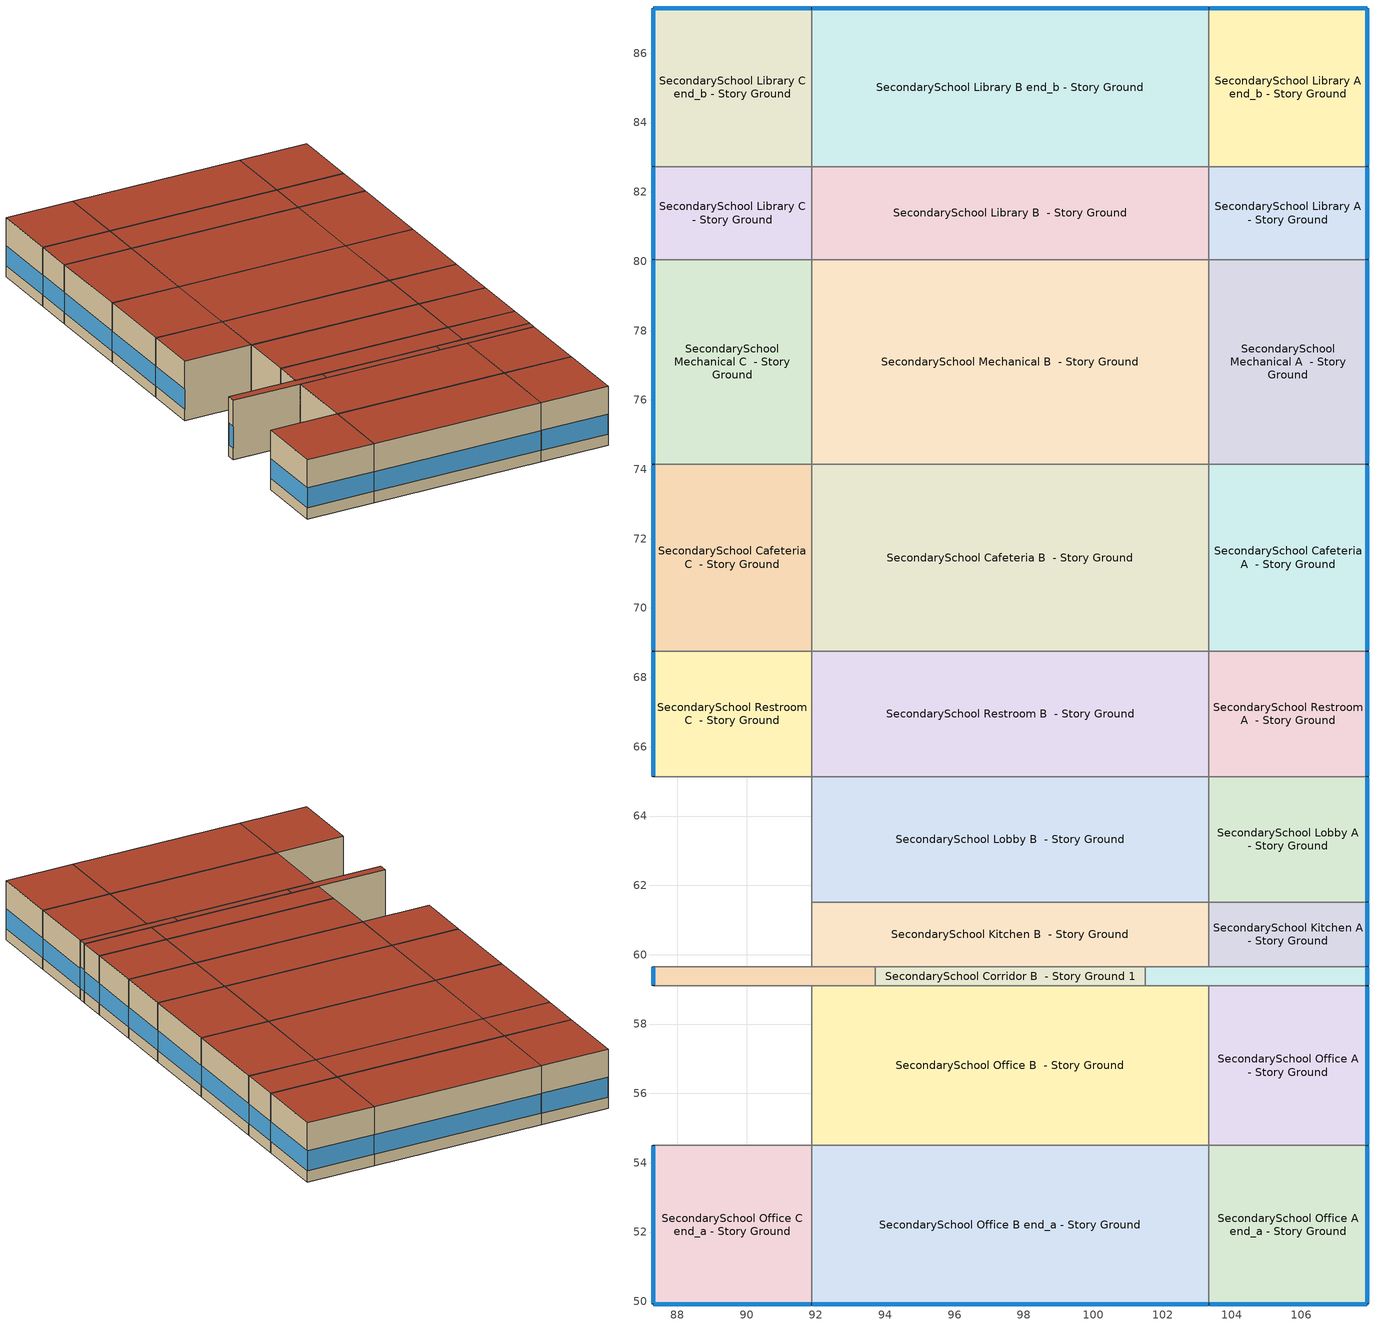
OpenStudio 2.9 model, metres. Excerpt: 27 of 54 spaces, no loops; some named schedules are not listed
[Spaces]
SecondarySchool Office A end_a - Story Ground
 floor ground (ext-slab): 107.91,49.93 103.34,49.93 103.34,54.5 107.91,54.5 z0
 wall outside (Typical Insulated Steel Framed Exterior Wall R-5.62): 103.34,49.93 107.91,49.93 107.91,54.5 z0:3.96
 wall to SecondarySchool Office B end_a - Story Ground: 103.34,54.5 103.34,49.93 z0:3.96
 wall to SecondarySchool Office A  - Story Ground: 107.91,54.5 103.34,54.5 z0:3.96
 window (U 1.22 SHGC 0.54 Simple Glazing Window SHGC 0.54): 103.36,49.93 107.88,49.93 / 107.91,49.95 107.91,54.47 z0.76:2.08
 roof outside (Typical IEAD Roof R-11.63): 107.91,54.5 103.34,54.5 103.34,49.93 107.91,49.93 z3.96
SecondarySchool Office B end_a - Story Ground
 floor ground (ext-slab): 103.34,49.93 91.88,49.93 91.88,54.5 103.34,54.5 z0
 wall outside (Typical Insulated Steel Framed Exterior Wall R-5.62): 91.88,49.93 103.34,49.93 z0:3.96
 wall to SecondarySchool Office C end_a - Story Ground: 91.88,54.5 91.88,49.93 z0:3.96
 wall to SecondarySchool Office B  - Story Ground: 103.34,54.5 91.88,54.5 z0:3.96
 window (U 1.22 SHGC 0.54 Simple Glazing Window SHGC 0.54): 91.9,49.93 103.31,49.93 z0.76:2.08
 roof outside (Typical IEAD Roof R-11.63): 103.34,54.5 91.88,54.5 91.88,49.93 103.34,49.93 z3.96
SecondarySchool Office C end_a - Story Ground
 floor ground (ext-slab): 91.88,49.93 87.31,49.93 87.31,54.5 91.88,54.5 z0
 wall outside (Typical Insulated Steel Framed Exterior Wall R-5.62): 87.31,54.5 87.31,49.93 91.88,49.93 z0:3.96
 wall to SecondarySchool Office C  - Story Ground: 91.88,54.5 87.31,54.5 z0:3.96
 window (U 1.22 SHGC 0.54 Simple Glazing Window SHGC 0.54): 87.33,49.93 91.85,49.93 / 87.31,54.47 87.31,49.95 z0.76:2.08
 roof outside (Typical IEAD Roof R-11.63): 91.88,54.5 87.31,54.5 87.31,49.93 91.88,49.93 z3.96
SecondarySchool Office A  - Story Ground
 floor ground (ext-slab): 107.91,54.5 103.34,54.5 103.34,59.11 107.91,59.11 z0
 wall outside (Typical Insulated Steel Framed Exterior Wall R-5.62): 107.91,54.5 107.91,59.11 z0:3.96
 wall to SecondarySchool Office B  - Story Ground: 103.34,59.11 103.34,54.5 z0:3.96
 wall to SecondarySchool Classroom A  - Story Ground 1: 107.91,59.11 103.34,59.11 z0:3.96
 window (U 1.22 SHGC 0.54 Simple Glazing Window SHGC 0.54): 107.91,54.52 107.91,59.08 z0.76:2.08
 roof outside (Typical IEAD Roof R-11.63): 107.91,59.11 103.34,59.11 103.34,54.5 107.91,54.5 z3.96
SecondarySchool Office B  - Story Ground
 floor ground (ext-slab): 103.34,54.5 91.88,54.5 91.88,59.11 103.34,59.11 z0
 wall to SecondarySchool Office C  - Story Ground: 91.88,59.11 91.88,54.5 z0:3.96
 wall to SecondarySchool Classroom A  - Story Ground 1: 103.34,59.11 101.5,59.11 z0:3.96
 wall to SecondarySchool Classroom C  - Story Ground 1: 93.71,59.11 91.88,59.11 z0:3.96
 wall to SecondarySchool Corridor B  - Story Ground 1: 101.5,59.11 93.71,59.11 z0:3.96
 roof outside (Typical IEAD Roof R-11.63): 103.34,59.11 91.88,59.11 91.88,54.5 103.34,54.5 z3.96
SecondarySchool Classroom A  - Story Ground 1
 floor ground (ext-slab): 107.91,59.11 101.5,59.11 101.5,59.66 107.91,59.66 z0
 wall outside (Typical Insulated Steel Framed Exterior Wall R-5.62): 107.91,59.11 107.91,59.66 z0:3.96
 wall to SecondarySchool Corridor B  - Story Ground 1: 101.5,59.66 101.5,59.11 z0:3.96
 wall to SecondarySchool Kitchen A  - Story Ground: 107.91,59.66 103.34,59.66 z0:3.96
 wall to SecondarySchool Kitchen B  - Story Ground: 103.34,59.66 101.5,59.66 z0:3.96
 window (U 1.22 SHGC 0.54 Simple Glazing Window SHGC 0.54): 107.91,59.13 107.91,59.63 z0.76:2.2
 roof outside (Typical IEAD Roof R-11.63): 107.91,59.66 101.5,59.66 101.5,59.11 107.91,59.11 z3.96
SecondarySchool Corridor B  - Story Ground 1
 floor ground (ext-slab): 101.5,59.11 93.71,59.11 93.71,59.66 101.5,59.66 z0
 wall to SecondarySchool Classroom C  - Story Ground 1: 93.71,59.66 93.71,59.11 z0:3.96
 wall to SecondarySchool Kitchen B  - Story Ground: 101.5,59.66 93.71,59.66 z0:3.96
 roof outside (Typical IEAD Roof R-11.63): 101.5,59.66 93.71,59.66 93.71,59.11 101.5,59.11 z3.96
SecondarySchool Classroom C  - Story Ground 1
 floor ground (ext-slab): 93.71,59.11 87.31,59.11 87.31,59.66 93.71,59.66 z0
 wall outside (Typical Insulated Steel Framed Exterior Wall R-5.62): 87.31,59.66 87.31,59.11 z0:3.96
 wall to SecondarySchool Kitchen B  - Story Ground: 93.71,59.66 91.88,59.66 z0:3.96
 wall to SecondarySchool Kitchen C  - Story Ground: 91.88,59.66 87.31,59.66 z0:3.96
 wall to SecondarySchool Office C  - Story Ground: 87.31,59.11 91.88,59.11 z0:3.96
 window (U 1.22 SHGC 0.54 Simple Glazing Window SHGC 0.54): 87.31,59.63 87.31,59.13 z0.76:2.2
 roof outside (Typical IEAD Roof R-11.63): 93.71,59.66 87.31,59.66 87.31,59.11 93.71,59.11 z3.96
SecondarySchool Kitchen A  - Story Ground
 floor ground (ext-slab): 107.91,59.66 103.34,59.66 103.34,61.52 107.91,61.52 z0
 wall outside (Typical Insulated Steel Framed Exterior Wall R-5.62): 107.91,59.66 107.91,61.52 z0:3.96
 wall to SecondarySchool Kitchen B  - Story Ground: 103.34,61.52 103.34,59.66 z0:3.96
 wall to SecondarySchool Lobby A  - Story Ground: 107.91,61.52 103.34,61.52 z0:3.96
 window (U 1.22 SHGC 0.54 Simple Glazing Window SHGC 0.54): 107.91,59.68 107.91,61.49 z0.76:2.11
 roof outside (Typical IEAD Roof R-11.63): 107.91,61.52 103.34,61.52 103.34,59.66 107.91,59.66 z3.96
SecondarySchool Kitchen B  - Story Ground
 floor ground (ext-slab): 103.34,59.66 91.88,59.66 91.88,61.52 103.34,61.52 z0
 wall to SecondarySchool Kitchen C  - Story Ground: 91.88,61.52 91.88,59.66 z0:3.96
 wall to SecondarySchool Lobby B  - Story Ground: 103.34,61.52 91.88,61.52 z0:3.96
 roof outside (Typical IEAD Roof R-11.63): 103.34,61.52 91.88,61.52 91.88,59.66 103.34,59.66 z3.96
SecondarySchool Lobby A  - Story Ground
 floor ground (ext-slab): 107.91,61.52 103.34,61.52 103.34,65.14 107.91,65.14 z0
 wall outside (Typical Insulated Steel Framed Exterior Wall R-5.62): 107.91,61.52 107.91,65.14 z0:3.96
 wall to SecondarySchool Lobby B  - Story Ground: 103.34,65.14 103.34,61.52 z0:3.96
 wall to SecondarySchool Restroom A  - Story Ground: 107.91,65.14 103.34,65.14 z0:3.96
 window (U 1.22 SHGC 0.54 Simple Glazing Window SHGC 0.54): 107.91,61.54 107.91,65.11 z0.76:2.09
 roof outside (Typical IEAD Roof R-11.63): 107.91,65.14 103.34,65.14 103.34,61.52 107.91,61.52 z3.96
SecondarySchool Lobby B  - Story Ground
 floor ground (ext-slab): 103.34,61.52 91.88,61.52 91.88,65.14 103.34,65.14 z0
 wall to SecondarySchool Lobby C  - Story Ground: 91.88,65.14 91.88,61.52 z0:3.96
 wall to SecondarySchool Restroom B  - Story Ground: 103.34,65.14 91.88,65.14 z0:3.96
 roof outside (Typical IEAD Roof R-11.63): 103.34,65.14 91.88,65.14 91.88,61.52 103.34,61.52 z3.96
SecondarySchool Restroom A  - Story Ground
 floor ground (ext-slab): 107.91,65.14 103.34,65.14 103.34,68.76 107.91,68.76 z0
 wall outside (Typical Insulated Steel Framed Exterior Wall R-5.62): 107.91,65.14 107.91,68.76 z0:3.96
 wall to SecondarySchool Restroom B  - Story Ground: 103.34,68.76 103.34,65.14 z0:3.96
 wall to SecondarySchool Cafeteria A  - Story Ground: 107.91,68.76 103.34,68.76 z0:3.96
 window (U 1.22 SHGC 0.54 Simple Glazing Window SHGC 0.54): 107.91,65.16 107.91,68.73 z0.76:2.09
 roof outside (Typical IEAD Roof R-11.63): 107.91,68.76 103.34,68.76 103.34,65.14 107.91,65.14 z3.96
SecondarySchool Restroom B  - Story Ground
 floor ground (ext-slab): 103.34,65.14 91.88,65.14 91.88,68.76 103.34,68.76 z0
 wall to SecondarySchool Restroom C  - Story Ground: 91.88,68.76 91.88,65.14 z0:3.96
 wall to SecondarySchool Cafeteria B  - Story Ground: 103.34,68.76 91.88,68.76 z0:3.96
 roof outside (Typical IEAD Roof R-11.63): 103.34,68.76 91.88,68.76 91.88,65.14 103.34,65.14 z3.96
SecondarySchool Restroom C  - Story Ground
 floor ground (ext-slab): 91.88,65.14 87.31,65.14 87.31,68.76 91.88,68.76 z0
 wall outside (Typical Insulated Steel Framed Exterior Wall R-5.62): 87.31,68.76 87.31,65.14 z0:3.96
 wall to SecondarySchool Lobby C  - Story Ground: 87.31,65.14 91.88,65.14 z0:3.96
 wall to SecondarySchool Cafeteria C  - Story Ground: 91.88,68.76 87.31,68.76 z0:3.96
 window (U 1.22 SHGC 0.54 Simple Glazing Window SHGC 0.54): 87.31,68.73 87.31,65.16 z0.76:2.09
 roof outside (Typical IEAD Roof R-11.63): 91.88,68.76 87.31,68.76 87.31,65.14 91.88,65.14 z3.96
SecondarySchool Cafeteria A  - Story Ground
 floor ground (ext-slab): 107.91,68.76 103.34,68.76 103.34,74.15 107.91,74.15 z0
 wall outside (Typical Insulated Steel Framed Exterior Wall R-5.62): 107.91,68.76 107.91,74.15 z0:3.96
 wall to SecondarySchool Cafeteria B  - Story Ground: 103.34,74.15 103.34,68.76 z0:3.96
 wall to SecondarySchool Mechanical A  - Story Ground: 107.91,74.15 103.34,74.15 z0:3.96
 window (U 1.22 SHGC 0.54 Simple Glazing Window SHGC 0.54): 107.91,68.78 107.91,74.12 z0.76:2.08
 roof outside (Typical IEAD Roof R-11.63): 107.91,74.15 103.34,74.15 103.34,68.76 107.91,68.76 z3.96
SecondarySchool Cafeteria B  - Story Ground
 floor ground (ext-slab): 103.34,68.76 91.88,68.76 91.88,74.15 103.34,74.15 z0
 wall to SecondarySchool Cafeteria C  - Story Ground: 91.88,74.15 91.88,68.76 z0:3.96
 wall to SecondarySchool Mechanical B  - Story Ground: 103.34,74.15 91.88,74.15 z0:3.96
 roof outside (Typical IEAD Roof R-11.63): 103.34,74.15 91.88,74.15 91.88,68.76 103.34,68.76 z3.96
SecondarySchool Cafeteria C  - Story Ground
 floor ground (ext-slab): 91.88,68.76 87.31,68.76 87.31,74.15 91.88,74.15 z0
 wall outside (Typical Insulated Steel Framed Exterior Wall R-5.62): 87.31,74.15 87.31,68.76 z0:3.96
 wall to SecondarySchool Mechanical C  - Story Ground: 91.88,74.15 87.31,74.15 z0:3.96
 window (U 1.22 SHGC 0.54 Simple Glazing Window SHGC 0.54): 87.31,74.12 87.31,68.78 z0.76:2.08
 roof outside (Typical IEAD Roof R-11.63): 91.88,74.15 87.31,74.15 87.31,68.76 91.88,68.76 z3.96
SecondarySchool Mechanical A  - Story Ground
 floor ground (ext-slab): 107.91,74.15 103.34,74.15 103.34,80.05 107.91,80.05 z0
 wall outside (Typical Insulated Steel Framed Exterior Wall R-5.62): 107.91,74.15 107.91,80.05 z0:3.96
 wall to SecondarySchool Mechanical B  - Story Ground: 103.34,80.05 103.34,74.15 z0:3.96
 wall to SecondarySchool Library A  - Story Ground: 107.91,80.05 103.34,80.05 z0:3.96
 window (U 1.22 SHGC 0.54 Simple Glazing Window SHGC 0.54): 107.91,74.17 107.91,80.03 z0.76:2.08
 roof outside (Typical IEAD Roof R-11.63): 107.91,80.05 103.34,80.05 103.34,74.15 107.91,74.15 z3.96
SecondarySchool Mechanical B  - Story Ground
 floor ground (ext-slab): 103.34,74.15 91.88,74.15 91.88,80.05 103.34,80.05 z0
 wall to SecondarySchool Mechanical C  - Story Ground: 91.88,80.05 91.88,74.15 z0:3.96
 wall to SecondarySchool Library B  - Story Ground: 103.34,80.05 91.88,80.05 z0:3.96
 roof outside (Typical IEAD Roof R-11.63): 103.34,80.05 91.88,80.05 91.88,74.15 103.34,74.15 z3.96
SecondarySchool Mechanical C  - Story Ground
 floor ground (ext-slab): 91.88,74.15 87.31,74.15 87.31,80.05 91.88,80.05 z0
 wall outside (Typical Insulated Steel Framed Exterior Wall R-5.62): 87.31,80.05 87.31,74.15 z0:3.96
 wall to SecondarySchool Library C  - Story Ground: 91.88,80.05 87.31,80.05 z0:3.96
 window (U 1.22 SHGC 0.54 Simple Glazing Window SHGC 0.54): 87.31,80.03 87.31,74.17 z0.76:2.08
 roof outside (Typical IEAD Roof R-11.63): 91.88,80.05 87.31,80.05 87.31,74.15 91.88,74.15 z3.96
SecondarySchool Library A  - Story Ground
 floor ground (ext-slab): 107.91,80.05 103.34,80.05 103.34,82.73 107.91,82.73 z0
 wall outside (Typical Insulated Steel Framed Exterior Wall R-5.62): 107.91,80.05 107.91,82.73 z0:3.96
 wall to SecondarySchool Library B  - Story Ground: 103.34,82.73 103.34,80.05 z0:3.96
 wall to SecondarySchool Library A end_b - Story Ground: 107.91,82.73 103.34,82.73 z0:3.96
 window (U 1.22 SHGC 0.54 Simple Glazing Window SHGC 0.54): 107.91,80.08 107.91,82.71 z0.76:2.09
 roof outside (Typical IEAD Roof R-11.63): 107.91,82.73 103.34,82.73 103.34,80.05 107.91,80.05 z3.96
SecondarySchool Library B  - Story Ground
 floor ground (ext-slab): 103.34,80.05 91.88,80.05 91.88,82.73 103.34,82.73 z0
 wall to SecondarySchool Library C  - Story Ground: 91.88,82.73 91.88,80.05 z0:3.96
 wall to SecondarySchool Library B end_b - Story Ground: 103.34,82.73 91.88,82.73 z0:3.96
 roof outside (Typical IEAD Roof R-11.63): 103.34,82.73 91.88,82.73 91.88,80.05 103.34,80.05 z3.96
SecondarySchool Library C  - Story Ground
 floor ground (ext-slab): 91.88,80.05 87.31,80.05 87.31,82.73 91.88,82.73 z0
 wall outside (Typical Insulated Steel Framed Exterior Wall R-5.62): 87.31,82.73 87.31,80.05 z0:3.96
 wall to SecondarySchool Library C end_b - Story Ground: 91.88,82.73 87.31,82.73 z0:3.96
 window (U 1.22 SHGC 0.54 Simple Glazing Window SHGC 0.54): 87.31,82.71 87.31,80.08 z0.76:2.09
 roof outside (Typical IEAD Roof R-11.63): 91.88,82.73 87.31,82.73 87.31,80.05 91.88,80.05 z3.96
SecondarySchool Library A end_b - Story Ground
 floor ground (ext-slab): 107.91,82.73 103.34,82.73 103.34,87.31 107.91,87.31 z0
 wall outside (Typical Insulated Steel Framed Exterior Wall R-5.62): 107.91,82.73 107.91,87.31 103.34,87.31 z0:3.96
 wall to SecondarySchool Library B end_b - Story Ground: 103.34,87.31 103.34,82.73 z0:3.96
 window (U 1.22 SHGC 0.54 Simple Glazing Window SHGC 0.54): 107.88,87.31 103.36,87.31 / 107.91,82.76 107.91,87.28 z0.76:2.08
 roof outside (Typical IEAD Roof R-11.63): 107.91,87.31 103.34,87.31 103.34,82.73 107.91,82.73 z3.96
SecondarySchool Library B end_b - Story Ground
 floor ground (ext-slab): 103.34,82.73 91.88,82.73 91.88,87.31 103.34,87.31 z0
 wall outside (Typical Insulated Steel Framed Exterior Wall R-5.62): 103.34,87.31 91.88,87.31 z0:3.96
 wall to SecondarySchool Library C end_b - Story Ground: 91.88,87.31 91.88,82.73 z0:3.96
 window (U 1.22 SHGC 0.54 Simple Glazing Window SHGC 0.54): 103.31,87.31 91.9,87.31 z0.76:2.08
 roof outside (Typical IEAD Roof R-11.63): 103.34,87.31 91.88,87.31 91.88,82.73 103.34,82.73 z3.96
SecondarySchool Library C end_b - Story Ground
 floor ground (ext-slab): 91.88,82.73 87.31,82.73 87.31,87.31 91.88,87.31 z0
 wall outside (Typical Insulated Steel Framed Exterior Wall R-5.62): 91.88,87.31 87.31,87.31 87.31,82.73 z0:3.96
 window (U 1.22 SHGC 0.54 Simple Glazing Window SHGC 0.54): 87.31,87.28 87.31,82.76 / 91.85,87.31 87.33,87.31 z0.76:2.08
 roof outside (Typical IEAD Roof R-11.63): 91.88,87.31 87.31,87.31 87.31,82.73 91.88,82.73 z3.96
[Site]
Washington National_DC_USA: Latitude {deg}=38.87; Longitude {deg}=-77.03; Time Zone {hr}=-5; Elevation {m}=20; Terrain=City
[Site:WaterMainsTemperature]
Calculation Method=Correlation; Annual Average Outdoor Air Temperature {C}=15.4992; Maximum Difference In Monthly Average Outdoor Air Temperatures {deltaC}=26.19
[SizingPeriod:DesignDay] Daily Dry-Bulb Temperature Range {deltaC}=9; Barometric Pressure {Pa}=101085; Wind Speed {m/s}=4.6; Wind Direction {deg}=170; Sky Clearness=0; Rain Indicator=0; Snow Indicator=0; Day of Month=21; Month=7; Day Type=SummerDesignDay; Daylight Saving Time Indicator=0; Dry-Bulb Temperature Range Modifier Type=DefaultMultipliers; Solar Model Indicator=ASHRAETau; ASHRAE Taub=0.456; ASHRAE Taud=2.13
Name | Maximum Dry-Bulb Temperature {C} | Humidity Indicating Conditions at Maximum Dry-Bulb | Humidity Indicating Type
Washington National Ann Clg .4% Condns DB=>MWB 1 | 34.7 | 24.3 | Wetbulb
Washington National Ann Clg .4% Condns WB=>MDB 1 | 31.6 | 25.8 | Wetbulb
Washington National Ann Clg 1% Condns DB=>MWB 1 | 33.2 | 23.8 | Wetbulb
Washington National Ann Clg 2% Condns DP=>MDB 1 | 27.2 | 23 | Dewpoint
[ClimateZones]
Climate Zone Institution Name 1=ASHRAE; Climate Zone Document Name 1=ANSI/ASHRAE Standard 169; Climate Zone Document Year 1=2006; Climate Zone Value 1=ASHRAE 169-2013-4A
[Building]
ComStock DOE Ref 1980-2004|SecondarySchool: Default Construction Set=Res ComStock DOE Ref 1980-2004 - SecSchl - ASHRAE 169-2013-4A; Default Schedule Set=Building Default Schedule Set; Standards Building Type=SecondarySchool
[Site:GroundTemperature:BuildingSurface]
19.713, 19.665, 19.706, 19.745, 20.486, 22.11, 22.459, 22.554, 22.169, 20.607, 20.047, 19.805
[DefaultConstructionSet]
Res ComStock DOE Ref 1980-2004 - SecSchl - ASHRAE 169-2013-4A: Default Exterior Surface Constructions=Default Surface Constructions 1; Default Interior Surface Constructions=Default Surface Constructions 2; Default Ground Contact Surface Constructions=Default Surface Constructions 3; Default Exterior SubSurface Constructions=Default Sub Surface Constructions 1; Default Interior SubSurface Constructions=Default Sub Surface Constructions 2; Interior Partition Construction=Typical Interior Partition
[DefaultSurfaceConstructions]
Name | Floor Construction | Wall Construction | Roof Ceiling Construction
Default Surface Constructions 1 | Typical Insulated Exterior Mass Floor | Typical Insulated Steel Framed Exterior Wall R-11.24 | Typical IEAD Roof R-17.24
Default Surface Constructions 2 | Typical Interior Floor | Typical Interior Wall | Typical Interior Ceiling
Default Surface Constructions 3 | ext-slab-mass | Typical Insulated Basement Mass Wall R-9.01
[Construction]
Typical Insulated Exterior Mass Floor: Typical Insulation R-9.06, 4 in. Normalweight Concrete Floor, Typical Carpet Pad
Typical Insulated Steel Framed Exterior Wall R-11.24: 25mm Stucco, 5/8 in. Gypsum Board, Typical Insulation R-9.06, 5/8 in. Gypsum Board
Typical IEAD Roof R-17.24: Roof Membrane, Typical Insulation R-16.12, Metal Roof Surface
Typical Interior Floor: 100mm Normalweight concrete floor, CP02 CARPET PAD
Typical Interior Wall: G01 13mm gypsum board, G01 13mm gypsum board
Typical Interior Ceiling: CP02 CARPET PAD, 100mm Normalweight concrete floor
ext-slab-mass: HW CONCRETE, CP02 CARPET PAD
Typical Insulated Basement Mass Wall R-9.01: Typical Insulation R-7.46, 8 in. Concrete Block Basement Wall
U 0.59 SHGC 0.36 Simple Glazing Window U-0.59 SHGC 0.36: U 0.59 SHGC 0.36 Simple Glazing U-1.18 SHGC 0.36
U 0.59 SHGC 0.36 Simple Glazing Window U-0.59 SHGC 0.36 1: U 0.59 SHGC 0.36 Simple Glazing U-1.18 SHGC 0.36 1
Typical Insulated Metal Door: F08 Metal surface, Typical Insulation R-10.51
U 0.88 SHGC 0.16 Sgl Ref-A-L Clr 6mm: REF A CLEAR LO 6MM
Typical Overhead Door: Typical Insulation R-10.51
Typical Interior Window: Clear 3mm
Typical Interior Door; Typical Interior Partition: G05 25mm wood
InteriorFurnishings: Std Wood 6inch
ext-slab: 6 in. Normalweight Concrete Floor
Typical IEAD Roof R-11.63: Roof Membrane, Typical Insulation R-10.51, Metal Roof Surface
Typical Insulated Steel Framed Exterior Wall R-5.62: 25mm Stucco, 5/8 in. Gypsum Board, Typical Insulation R-3.44, 5/8 in. Gypsum Board
U 1.22 SHGC 0.54 Simple Glazing Window SHGC 0.54: U 1.22 SHGC 0.54 Simple Glazing SHGC 0.54
[Material:NoMass] Roughness=Smooth; Thermal Absorptance=0.9; Solar Absorptance=0.7
Name | Thermal Resistance {m2-K/W} | Visible Absorptance
Typical Insulation R-9.06 | 1.59504 | 0.7
Typical Carpet Pad; CP02 CARPET PAD | 0.21648 | 0.8
Typical Insulation R-16.12 | 2.83962 | 0.7
Typical Insulation R-7.46 | 1.31358 | 0.7
Typical Insulation R-10.51 | 1.85103 | 0.7
Typical Insulation R-3.44 | 0.605662 | 0.7
[Material]
Name | Roughness | Thickness {m} | Conductivity {W/m-K} | Density {kg/m3} | Specific Heat {J/kg-K} | Thermal Absorptance | Solar Absorptance | Visible Absorptance
4 in. Normalweight Concrete Floor | MediumRough | 0.1016 | 2.31 | 2322 | 832 | 0.9 | 0.7 | 0.7
25mm Stucco | Smooth | 0.0254 | 0.72 | 1856 | 840 | 0.9 | 0.7 | 0.7
5/8 in. Gypsum Board | MediumSmooth | 0.0159 | 0.16 | 800 | 1090 | 0.9 | 0.7 | 0.7
Roof Membrane | VeryRough | 0.0095 | 0.16 | 1121.29 | 1460 | 0.9 | 0.7 | 0.7
Metal Roof Surface; F08 Metal surface | Smooth | 0.0008 | 45.28 | 7824 | 500 | 0.9 | 0.7 | 0.7
100mm Normalweight concrete floor | MediumRough | 0.1016 | 2.31045 | 2322 | 832.557 |  | 0 | 0
G01 13mm gypsum board | Smooth | 0.0127 | 0.160031 | 800.001 | 1090.73 | 0.9 | 0.7 | 0.5
HW CONCRETE | Rough | 0.1016 | 1.31125 | 2240 | 837.36 | 0.9 | 0.7 | 0.7
8 in. Concrete Block Basement Wall | MediumRough | 0.2032 | 1.326 | 1842 | 912 | 0.9 | 0.7 | 0.7
G05 25mm wood | MediumSmooth | 0.0254 | 0.15 | 608 | 1630 | 0.9 | 0.5 | 0.5
Std Wood 6inch | MediumSmooth | 0.15 | 0.12 | 540 | 1210 | 0.9 | 0.7 | 0.7
6 in. Normalweight Concrete Floor | MediumRough | 0.1524 | 2.31 | 2322 | 832 | 0.9 | 0.7 | 0.7
[DefaultSubSurfaceConstructions]
Name | Fixed Window Construction | Operable Window Construction | Door Construction | Glass Door Construction | Overhead Door Construction | Tubular Daylight Dome Construction | Tubular Daylight Diffuser Construction
Default Sub Surface Constructions 1 | U 0.59 SHGC 0.36 Simple Glazing Window U-0.59 SHGC 0.36 | U 0.59 SHGC 0.36 Simple Glazing Window U-0.59 SHGC 0.36 1 | Typical Insulated Metal Door | U 0.88 SHGC 0.16 Sgl Ref-A-L Clr 6mm | Typical Overhead Door | Typical Interior Window | Typical Interior Window
Default Sub Surface Constructions 2 | Typical Interior Window | Typical Interior Window | Typical Interior Door
[WindowMaterial:SimpleGlazingSystem]
Name | U-Factor {W/m2-K} | Solar Heat Gain Coefficient | Visible Transmittance
U 0.59 SHGC 0.36 Simple Glazing U-1.18 SHGC 0.36; U 0.59 SHGC 0.36 Simple Glazing U-1.18 SHGC 0.36 1 | 6.72051 | 0.36 | 0.27
U 1.22 SHGC 0.54 Simple Glazing SHGC 0.54 | 6.92748 | 0.54 | 0.38
[WindowMaterial:Glazing] Optical Data Type=SpectralAverage; Infrared Transmittance at Normal Incidence=0; Front Side Infrared Hemispherical Emissivity=0.84; Conductivity {W/m-K}=0.9; Dirt Correction Factor for Solar and Visible Transmittance=1; Solar Diffusing=No
Name | Thickness {m} | Solar Transmittance at Normal Incidence | Front Side Solar Reflectance at Normal Incidence | Back Side Solar Reflectance at Normal Incidence | Visible Transmittance at Normal Incidence | Front Side Visible Reflectance at Normal Incidence | Back Side Visible Reflectance at Normal Incidence | Back Side Infrared Hemispherical Emissivity
REF A CLEAR LO 6MM | 0.006 | 0.066 | 0.341 | 0.493 | 0.08 | 0.41 | 0.37 | 0.4
Clear 3mm | 0.003 | 0.837 | 0.075 | 0.075 | 0.898 | 0.081 | 0.081 | 0.84
[SpaceType] Standards Building Type=SecondarySchool
Name | Default Schedule Set | Design Specification Outdoor Air Object | Standards Space Type
SecondarySchool Kitchen - ComStock DOE Ref 1980-2004 | SecondarySchool Kitchen Schedule Set | SecondarySchool Kitchen Ventilation | Kitchen
SecondarySchool Lobby - ComStock DOE Ref 1980-2004 | SecondarySchool Lobby Schedule Set | SecondarySchool Lobby Ventilation | Lobby
SecondarySchool Restroom - ComStock DOE Ref 1980-2004 | SecondarySchool Restroom Schedule Set | SecondarySchool Restroom Ventilation | Restroom
SecondarySchool Cafeteria - ComStock DOE Ref 1980-2004 | SecondarySchool Cafeteria Schedule Set | SecondarySchool Cafeteria Ventilation | Cafeteria
SecondarySchool Mechanical - ComStock DOE Ref 1980-2004 | SecondarySchool Mechanical Schedule Set | SecondarySchool Mechanical Ventilation | Mechanical
SecondarySchool Library - ComStock DOE Ref 1980-2004 | SecondarySchool Library Schedule Set | SecondarySchool Library Ventilation | Library
SecondarySchool Office - ComStock DOE Ref 1980-2004 | SecondarySchool Office Schedule Set | SecondarySchool Office Ventilation | Office
SecondarySchool Corridor - ComStock DOE Ref 1980-2004 | SecondarySchool Corridor Schedule Set | SecondarySchool Corridor Ventilation | Corridor
SecondarySchool Classroom - ComStock DOE Ref 1980-2004 | SecondarySchool Classroom Schedule Set | SecondarySchool Classroom Ventilation | Classroom
[BuildingStory]
Story Ground: Nominal Z Coordinate {m}=0; Nominal Floor to Floor Height {m}=3.9624
[Space] Building Story=Story Ground
Name | Space Type | Thermal Zone
SecondarySchool Office A end_a - Story Ground | SecondarySchool Office - ComStock DOE Ref 1980-2004 | Zone SecondarySchool Office A end_a - Story Ground
SecondarySchool Office B end_a - Story Ground | SecondarySchool Office - ComStock DOE Ref 1980-2004 | Zone SecondarySchool Office B end_a - Story Ground
SecondarySchool Office C end_a - Story Ground | SecondarySchool Office - ComStock DOE Ref 1980-2004 | Zone SecondarySchool Office C end_a - Story Ground
SecondarySchool Office A  - Story Ground | SecondarySchool Office - ComStock DOE Ref 1980-2004 | Zone SecondarySchool Office A  - Story Ground
SecondarySchool Office B  - Story Ground | SecondarySchool Office - ComStock DOE Ref 1980-2004 | Zone SecondarySchool Office B  - Story Ground
SecondarySchool Classroom A  - Story Ground 1 | SecondarySchool Classroom - ComStock DOE Ref 1980-2004 | Zone SecondarySchool Classroom A  - Story Ground 1
SecondarySchool Corridor B  - Story Ground 1 | SecondarySchool Corridor - ComStock DOE Ref 1980-2004 | Zone SecondarySchool Corridor B  - Story Ground 1
SecondarySchool Classroom C  - Story Ground 1 | SecondarySchool Classroom - ComStock DOE Ref 1980-2004 | Zone SecondarySchool Classroom C  - Story Ground 1
SecondarySchool Kitchen A  - Story Ground | SecondarySchool Kitchen - ComStock DOE Ref 1980-2004 | Zone SecondarySchool Kitchen A  - Story Ground
SecondarySchool Kitchen B  - Story Ground | SecondarySchool Kitchen - ComStock DOE Ref 1980-2004 | Zone SecondarySchool Kitchen B  - Story Ground
SecondarySchool Lobby A  - Story Ground | SecondarySchool Lobby - ComStock DOE Ref 1980-2004 | Zone SecondarySchool Lobby A  - Story Ground
SecondarySchool Lobby B  - Story Ground | SecondarySchool Lobby - ComStock DOE Ref 1980-2004 | Zone SecondarySchool Lobby B  - Story Ground
SecondarySchool Restroom A  - Story Ground | SecondarySchool Restroom - ComStock DOE Ref 1980-2004 | Zone SecondarySchool Restroom A  - Story Ground
SecondarySchool Restroom B  - Story Ground | SecondarySchool Restroom - ComStock DOE Ref 1980-2004 | Zone SecondarySchool Restroom B  - Story Ground
SecondarySchool Restroom C  - Story Ground | SecondarySchool Restroom - ComStock DOE Ref 1980-2004 | Zone SecondarySchool Restroom C  - Story Ground
SecondarySchool Cafeteria A  - Story Ground | SecondarySchool Cafeteria - ComStock DOE Ref 1980-2004 | Zone SecondarySchool Cafeteria A  - Story Ground
SecondarySchool Cafeteria B  - Story Ground | SecondarySchool Cafeteria - ComStock DOE Ref 1980-2004 | Zone SecondarySchool Cafeteria B  - Story Ground
SecondarySchool Cafeteria C  - Story Ground | SecondarySchool Cafeteria - ComStock DOE Ref 1980-2004 | Zone SecondarySchool Cafeteria C  - Story Ground
SecondarySchool Mechanical A  - Story Ground | SecondarySchool Mechanical - ComStock DOE Ref 1980-2004 | Zone SecondarySchool Mechanical A  - Story Ground
SecondarySchool Mechanical B  - Story Ground | SecondarySchool Mechanical - ComStock DOE Ref 1980-2004 | Zone SecondarySchool Mechanical B  - Story Ground
SecondarySchool Mechanical C  - Story Ground | SecondarySchool Mechanical - ComStock DOE Ref 1980-2004 | Zone SecondarySchool Mechanical C  - Story Ground
SecondarySchool Library A  - Story Ground | SecondarySchool Library - ComStock DOE Ref 1980-2004 | Zone SecondarySchool Library A  - Story Ground
SecondarySchool Library B  - Story Ground | SecondarySchool Library - ComStock DOE Ref 1980-2004 | Zone SecondarySchool Library B  - Story Ground
SecondarySchool Library C  - Story Ground | SecondarySchool Library - ComStock DOE Ref 1980-2004 | Zone SecondarySchool Library C  - Story Ground
SecondarySchool Library A end_b - Story Ground | SecondarySchool Library - ComStock DOE Ref 1980-2004 | Zone SecondarySchool Library A end_b - Story Ground
SecondarySchool Library B end_b - Story Ground | SecondarySchool Library - ComStock DOE Ref 1980-2004 | Zone SecondarySchool Library B end_b - Story Ground
SecondarySchool Library C end_b - Story Ground | SecondarySchool Library - ComStock DOE Ref 1980-2004 | Zone SecondarySchool Library C end_b - Story Ground
[ThermalZone] Multiplier=1; Use Ideal Air Loads=No
Name | Thermostat
Zone SecondarySchool Office A end_a - Story Ground | SecondarySchool Office - ComStock DOE Ref 1980-2004 Thermostat 3
Zone SecondarySchool Office B end_a - Story Ground | SecondarySchool Office - ComStock DOE Ref 1980-2004 Thermostat 2
Zone SecondarySchool Office C end_a - Story Ground | SecondarySchool Office - ComStock DOE Ref 1980-2004 Thermostat 1
Zone SecondarySchool Office A  - Story Ground | SecondarySchool Office - ComStock DOE Ref 1980-2004 Thermostat 4
Zone SecondarySchool Office B  - Story Ground | SecondarySchool Office - ComStock DOE Ref 1980-2004 Thermostat 5
Zone SecondarySchool Classroom A  - Story Ground 1 | SecondarySchool Classroom - ComStock DOE Ref 1980-2004 Thermostat 2
Zone SecondarySchool Corridor B  - Story Ground 1 | SecondarySchool Corridor - ComStock DOE Ref 1980-2004 Thermostat 3
Zone SecondarySchool Classroom C  - Story Ground 1 | SecondarySchool Classroom - ComStock DOE Ref 1980-2004 Thermostat 3
Zone SecondarySchool Kitchen A  - Story Ground | SecondarySchool Kitchen - ComStock DOE Ref 1980-2004 Thermostat 2
Zone SecondarySchool Kitchen B  - Story Ground | SecondarySchool Kitchen - ComStock DOE Ref 1980-2004 Thermostat 1
Zone SecondarySchool Lobby A  - Story Ground | SecondarySchool Lobby - ComStock DOE Ref 1980-2004 Thermostat
Zone SecondarySchool Lobby B  - Story Ground | SecondarySchool Lobby - ComStock DOE Ref 1980-2004 Thermostat 1
Zone SecondarySchool Restroom A  - Story Ground | SecondarySchool Restroom - ComStock DOE Ref 1980-2004 Thermostat
Zone SecondarySchool Restroom B  - Story Ground | SecondarySchool Restroom - ComStock DOE Ref 1980-2004 Thermostat 1
Zone SecondarySchool Restroom C  - Story Ground | SecondarySchool Restroom - ComStock DOE Ref 1980-2004 Thermostat 2
Zone SecondarySchool Cafeteria A  - Story Ground | SecondarySchool Cafeteria - ComStock DOE Ref 1980-2004 Thermostat 1
Zone SecondarySchool Cafeteria B  - Story Ground | SecondarySchool Cafeteria - ComStock DOE Ref 1980-2004 Thermostat
Zone SecondarySchool Cafeteria C  - Story Ground | SecondarySchool Cafeteria - ComStock DOE Ref 1980-2004 Thermostat 2
Zone SecondarySchool Mechanical A  - Story Ground | SecondarySchool Mechanical - ComStock DOE Ref 1980-2004 Thermostat
Zone SecondarySchool Mechanical B  - Story Ground | SecondarySchool Mechanical - ComStock DOE Ref 1980-2004 Thermostat 1
Zone SecondarySchool Mechanical C  - Story Ground | SecondarySchool Mechanical - ComStock DOE Ref 1980-2004 Thermostat 2
Zone SecondarySchool Library A  - Story Ground | SecondarySchool Library - ComStock DOE Ref 1980-2004 Thermostat
Zone SecondarySchool Library B  - Story Ground | SecondarySchool Library - ComStock DOE Ref 1980-2004 Thermostat 2
Zone SecondarySchool Library C  - Story Ground | SecondarySchool Library - ComStock DOE Ref 1980-2004 Thermostat 4
Zone SecondarySchool Library A end_b - Story Ground | SecondarySchool Library - ComStock DOE Ref 1980-2004 Thermostat 1
Zone SecondarySchool Library B end_b - Story Ground | SecondarySchool Library - ComStock DOE Ref 1980-2004 Thermostat 3
Zone SecondarySchool Library C end_b - Story Ground | SecondarySchool Library - ComStock DOE Ref 1980-2004 Thermostat 5
[People:Definition] Number of People Calculation Method=People/Area; Fraction Radiant=0.3
Name | People per Space Floor Area {person/m2}
SecondarySchool Classroom People Definition | 0.249938
SecondarySchool Corridor People Definition | 0.100212
SecondarySchool Cafeteria People Definition | 0.71946
SecondarySchool Restroom People Definition | 0.0999967
SecondarySchool Kitchen People Definition | 0.166625
SecondarySchool Mechanical People Definition | 0.0100104
SecondarySchool Office People Definition | 0.0500522
SecondarySchool Library People Definition | 0.229702
[People] Work Efficiency Schedule=Work Efficiency Schedule; Clothing Insulation Schedule=Clothing Schedule; Air Velocity Schedule=Air Velocity Schedule; Multiplier=1
Name | People Definition | Space or SpaceType
SecondarySchool Classroom People | SecondarySchool Classroom People Definition | SecondarySchool Classroom - ComStock DOE Ref 1980-2004
SecondarySchool Corridor People | SecondarySchool Corridor People Definition | SecondarySchool Corridor - ComStock DOE Ref 1980-2004
SecondarySchool Cafeteria People | SecondarySchool Cafeteria People Definition | SecondarySchool Cafeteria - ComStock DOE Ref 1980-2004
SecondarySchool Restroom People | SecondarySchool Restroom People Definition | SecondarySchool Restroom - ComStock DOE Ref 1980-2004
SecondarySchool Kitchen People | SecondarySchool Kitchen People Definition | SecondarySchool Kitchen - ComStock DOE Ref 1980-2004
SecondarySchool Mechanical People | SecondarySchool Mechanical People Definition | SecondarySchool Mechanical - ComStock DOE Ref 1980-2004
SecondarySchool Office People | SecondarySchool Office People Definition | SecondarySchool Office - ComStock DOE Ref 1980-2004
SecondarySchool Library People | SecondarySchool Library People Definition | SecondarySchool Library - ComStock DOE Ref 1980-2004
[Lights:Definition] Design Level Calculation Method=Watts/Area; Fraction Radiant=0.37; Fraction Visible=0.2
Name | Watts per Space Floor Area {W/m2}
SecondarySchool Classroom Lights Definition | 13.3472
SecondarySchool Corridor Lights Definition | 7.10418
SecondarySchool Cafeteria Lights Definition | 6.99654
SecondarySchool Restroom Lights Definition | 10.5486
SecondarySchool Lobby Lights Definition | 9.68752
SecondarySchool Kitchen Lights Definition | 10.6563
SecondarySchool Mechanical Lights Definition | 10.2257
SecondarySchool Office Lights Definition | 11.9479
SecondarySchool Library Lights Definition | 12.7014
[Lights] Fraction Replaceable=1
Name | Lights Definition | Space or SpaceType
SecondarySchool Classroom Lights | SecondarySchool Classroom Lights Definition | SecondarySchool Classroom - ComStock DOE Ref 1980-2004
SecondarySchool Corridor Lights | SecondarySchool Corridor Lights Definition | SecondarySchool Corridor - ComStock DOE Ref 1980-2004
SecondarySchool Cafeteria Lights | SecondarySchool Cafeteria Lights Definition | SecondarySchool Cafeteria - ComStock DOE Ref 1980-2004
SecondarySchool Restroom Lights | SecondarySchool Restroom Lights Definition | SecondarySchool Restroom - ComStock DOE Ref 1980-2004
SecondarySchool Lobby Lights | SecondarySchool Lobby Lights Definition | SecondarySchool Lobby - ComStock DOE Ref 1980-2004
SecondarySchool Kitchen Lights | SecondarySchool Kitchen Lights Definition | SecondarySchool Kitchen - ComStock DOE Ref 1980-2004
SecondarySchool Mechanical Lights | SecondarySchool Mechanical Lights Definition | SecondarySchool Mechanical - ComStock DOE Ref 1980-2004
SecondarySchool Office Lights | SecondarySchool Office Lights Definition | SecondarySchool Office - ComStock DOE Ref 1980-2004
SecondarySchool Library Lights | SecondarySchool Library Lights Definition | SecondarySchool Library - ComStock DOE Ref 1980-2004
[ElectricEquipment:Definition] Design Level Calculation Method=Watts/Area
Name | Watts per Space Floor Area {W/m2} | Fraction Radiant | Fraction Latent | Fraction Lost
SecondarySchool Classroom Elec Equip Definition | 9.99967 | 0.5
SecondarySchool Corridor Elec Equip Definition; SecondarySchool Restroom Elec Equip Definition; SecondarySchool Lobby Elec Equip Definition; SecondarySchool Mechanical Elec Equip Definition | 3.98265 | 0.5
SecondarySchool Cafeteria Elec Equip Definition | 76.962 | 0.5
SecondarySchool Kitchen Elec Equip Definition | 222.275 | 0.3 | 0.25 | 0.2
SecondarySchool Office Elec Equip Definition | 10.7639 | 0.5
SecondarySchool Library Elec Equip Definition | 10.0104 | 0.5
[ElectricEquipment]
Name | Electric Equipment Definition | Space or SpaceType
SecondarySchool Classroom Elec Equip | SecondarySchool Classroom Elec Equip Definition | SecondarySchool Classroom - ComStock DOE Ref 1980-2004
SecondarySchool Corridor Elec Equip | SecondarySchool Corridor Elec Equip Definition | SecondarySchool Corridor - ComStock DOE Ref 1980-2004
SecondarySchool Cafeteria Elec Equip | SecondarySchool Cafeteria Elec Equip Definition | SecondarySchool Cafeteria - ComStock DOE Ref 1980-2004
SecondarySchool Restroom Elec Equip | SecondarySchool Restroom Elec Equip Definition | SecondarySchool Restroom - ComStock DOE Ref 1980-2004
SecondarySchool Lobby Elec Equip | SecondarySchool Lobby Elec Equip Definition | SecondarySchool Lobby - ComStock DOE Ref 1980-2004
SecondarySchool Kitchen Elec Equip | SecondarySchool Kitchen Elec Equip Definition | SecondarySchool Kitchen - ComStock DOE Ref 1980-2004
SecondarySchool Mechanical Elec Equip | SecondarySchool Mechanical Elec Equip Definition | SecondarySchool Mechanical - ComStock DOE Ref 1980-2004
SecondarySchool Office Elec Equip | SecondarySchool Office Elec Equip Definition | SecondarySchool Office - ComStock DOE Ref 1980-2004
SecondarySchool Library Elec Equip | SecondarySchool Library Elec Equip Definition | SecondarySchool Library - ComStock DOE Ref 1980-2004
[DesignSpecification:OutdoorAir] Outdoor Air Method=Sum; Outdoor Air Flow per Person {m3/s-person}=0; Outdoor Air Flow Rate {m3/s}=0; Outdoor Air Flow Air Changes per Hour {1/hr}=0
Name | Outdoor Air Flow per Floor Area {m3/s-m2}
SecondarySchool Classroom Ventilation | 0.00199938
SecondarySchool Corridor Ventilation; SecondarySchool Lobby Ventilation | 0.000508
SecondarySchool Cafeteria Ventilation | 0.00679094
SecondarySchool Restroom Ventilation | 0.0048768
SecondarySchool Kitchen Ventilation | 0.0023876
SecondarySchool Mechanical Ventilation | 0.000254
SecondarySchool Office Ventilation | 0.00047244
SecondarySchool Library Ventilation | 0.0018375
[DefaultScheduleSet]
Name | Number of People Schedule | People Activity Level Schedule | Lighting Schedule | Electric Equipment Schedule | Infiltration Schedule | Gas Equipment Schedule | Hours of Operation Schedule
SecondarySchool Classroom Schedule Set; SecondarySchool Corridor Schedule Set; SecondarySchool Restroom Schedule Set; SecondarySchool Lobby Schedule Set; SecondarySchool Mechanical Schedule Set; SecondarySchool Library Schedule Set | SecondarySchool Bldg Occ | SecondarySchool Activity | SecondarySchool Bldg Light | SecondarySchool Bldg Equip | SecondarySchool Infil
SecondarySchool Cafeteria Schedule Set | SecondarySchool Bldg Occ | SecondarySchool Activity | SecondarySchool Bldg Light | SecondarySchool Kitchen Equip | SecondarySchool Infil
SecondarySchool Kitchen Schedule Set | SecondarySchool Bldg Occ | SecondarySchool Activity | SecondarySchool Bldg Light | SecondarySchool Kitchen Equip | SecondarySchool Infil | SecondarySchool Kitchen Gas
SecondarySchool Office Schedule Set | SecondarySchool Office Occ | SecondarySchool Activity | SecondarySchool Bldg Light | SecondarySchool Bldg Equip | SecondarySchool Infil
Building Default Schedule Set |  |  |  |  |  |  | Building Hours of Operation NonResidential
[GasEquipment:Definition]
SecondarySchool Kitchen Gas Equip Definition: Design Level Calculation Method=Watts/Area; Watts per Space Floor Area {W/m2}=1119.56; Fraction Latent=0.1; Fraction Radiant=0.2; Fraction Lost=0.7
[GasEquipment]
SecondarySchool Kitchen Gas Equip: Gas Equipment Definition=SecondarySchool Kitchen Gas Equip Definition; Space or SpaceType=SecondarySchool Kitchen - ComStock DOE Ref 1980-2004
[SpaceInfiltration:DesignFlowRate] Schedule=Always On Discrete; Design Flow Rate Calculation Method=Flow/ExteriorArea; Constant Term Coefficient=0; Temperature Term Coefficient=0; Velocity Term Coefficient=0.224; Velocity Squared Term Coefficient=0
Name | Space or SpaceType | Flow per Exterior Surface Area {m3/s-m2}
SecondarySchool Cafeteria A  - Story Ground Infiltration | SecondarySchool Cafeteria A  - Story Ground | 0.000476001
SecondarySchool Cafeteria C  - Story Ground Infiltration | SecondarySchool Cafeteria C  - Story Ground | 0.000476001
SecondarySchool Classroom A  - Story Ground 1 Infiltration | SecondarySchool Classroom A  - Story Ground 1 | 0.00039175
SecondarySchool Classroom C  - Story Ground 1 Infiltration | SecondarySchool Classroom C  - Story Ground 1 | 0.00039175
SecondarySchool Kitchen A  - Story Ground Infiltration | SecondarySchool Kitchen A  - Story Ground | 0.000476001
SecondarySchool Library A  - Story Ground Infiltration | SecondarySchool Library A  - Story Ground | 0.000476001
SecondarySchool Library A end_b - Story Ground Infiltration | SecondarySchool Library A end_b - Story Ground | 0.000650147
SecondarySchool Library B end_b - Story Ground Infiltration | SecondarySchool Library B end_b - Story Ground | 0.000476001
SecondarySchool Library C  - Story Ground Infiltration | SecondarySchool Library C  - Story Ground | 0.000476001
SecondarySchool Library C end_b - Story Ground Infiltration | SecondarySchool Library C end_b - Story Ground | 0.000650147
SecondarySchool Lobby A  - Story Ground Infiltration | SecondarySchool Lobby A  - Story Ground | 0.000476001
SecondarySchool Mechanical A  - Story Ground Infiltration | SecondarySchool Mechanical A  - Story Ground | 0.000476001
SecondarySchool Mechanical C  - Story Ground Infiltration | SecondarySchool Mechanical C  - Story Ground | 0.000476001
SecondarySchool Office A  - Story Ground Infiltration | SecondarySchool Office A  - Story Ground | 0.000476001
SecondarySchool Office A end_a - Story Ground Infiltration | SecondarySchool Office A end_a - Story Ground | 0.000650147
SecondarySchool Office B end_a - Story Ground Infiltration | SecondarySchool Office B end_a - Story Ground | 0.000476001
SecondarySchool Office C end_a - Story Ground Infiltration | SecondarySchool Office C end_a - Story Ground | 0.000650147
SecondarySchool Restroom A  - Story Ground Infiltration | SecondarySchool Restroom A  - Story Ground | 0.000476001
SecondarySchool Restroom C  - Story Ground Infiltration | SecondarySchool Restroom C  - Story Ground | 0.000476001
[Exterior:Lights:Definition]
Name | Design Level {W}
Parking Areas and Drives Def (W/ft^2) | 0.15
Building Facades Def (W/ft^2) | 0.2
Main Entries Def (W/ft) | 30
Other Doors Def (W/ft) | 20
[Exterior:Lights] Schedule=Always On Discrete; Control Option=AstronomicalClock
Name | Exterior Lights Definition | Multiplier
Parking Areas and Drives | Parking Areas and Drives Def (W/ft^2) | 14774.4
Building Facades | Building Facades Def (W/ft^2) | 24742.8
Main Entries | Main Entries Def (W/ft) | 60
Other Doors | Other Doors Def (W/ft) | 36.75
[ThermostatSetpoint:DualSetpoint]
Name | Heating Setpoint Temperature Schedule | Cooling Setpoint Temperature Schedule
SecondarySchool Classroom - ComStock DOE Ref 1980-2004 Thermostat 2; SecondarySchool Classroom - ComStock DOE Ref 1980-2004 Thermostat 3; SecondarySchool Cafeteria - ComStock DOE Ref 1980-2004 Thermostat; SecondarySchool Cafeteria - ComStock DOE Ref 1980-2004 Thermostat 1; SecondarySchool Cafeteria - ComStock DOE Ref 1980-2004 Thermostat 2; SecondarySchool Lobby - ComStock DOE Ref 1980-2004 Thermostat; SecondarySchool Lobby - ComStock DOE Ref 1980-2004 Thermostat 1; SecondarySchool Office - ComStock DOE Ref 1980-2004 Thermostat 1; SecondarySchool Office - ComStock DOE Ref 1980-2004 Thermostat 2; SecondarySchool Office - ComStock DOE Ref 1980-2004 Thermostat 3; SecondarySchool Office - ComStock DOE Ref 1980-2004 Thermostat 4; SecondarySchool Office - ComStock DOE Ref 1980-2004 Thermostat 5; SecondarySchool Library - ComStock DOE Ref 1980-2004 Thermostat; SecondarySchool Library - ComStock DOE Ref 1980-2004 Thermostat 1; SecondarySchool Library - ComStock DOE Ref 1980-2004 Thermostat 2; SecondarySchool Library - ComStock DOE Ref 1980-2004 Thermostat 3; SecondarySchool Library - ComStock DOE Ref 1980-2004 Thermostat 4; SecondarySchool Library - ComStock DOE Ref 1980-2004 Thermostat 5 | SecondarySchool HtgSetp | SecondarySchool ClgSetp
SecondarySchool Corridor - ComStock DOE Ref 1980-2004 Thermostat 3; SecondarySchool Restroom - ComStock DOE Ref 1980-2004 Thermostat; SecondarySchool Restroom - ComStock DOE Ref 1980-2004 Thermostat 1; SecondarySchool Restroom - ComStock DOE Ref 1980-2004 Thermostat 2; SecondarySchool Kitchen - ComStock DOE Ref 1980-2004 Thermostat 1; SecondarySchool Kitchen - ComStock DOE Ref 1980-2004 Thermostat 2; SecondarySchool Mechanical - ComStock DOE Ref 1980-2004 Thermostat; SecondarySchool Mechanical - ComStock DOE Ref 1980-2004 Thermostat 1; SecondarySchool Mechanical - ComStock DOE Ref 1980-2004 Thermostat 2 | SecondarySchool HtgSetp BathCorrMechKitchen | SecondarySchool ClgSetp BathCorrMechKitchen
[InternalMass:Definition]
Internal Mass Definition 1: Construction=InteriorFurnishings; Design Level Calculation Method=SurfaceArea/Area; Surface Area per Space Floor Area=2
[InternalMass] Internal Mass Definition=Internal Mass Definition 1; Multiplier=1
Name | Space or SpaceType
SecondarySchool Lobby A  - Story Ground Mass | SecondarySchool Lobby A  - Story Ground
SecondarySchool Mechanical A  - Story Ground Mass | SecondarySchool Mechanical A  - Story Ground
SecondarySchool Office C end_a - Story Ground Mass | SecondarySchool Office C end_a - Story Ground
SecondarySchool Kitchen B  - Story Ground Mass | SecondarySchool Kitchen B  - Story Ground
SecondarySchool Cafeteria B  - Story Ground Mass | SecondarySchool Cafeteria B  - Story Ground
SecondarySchool Corridor B  - Story Ground 1 Mass | SecondarySchool Corridor B  - Story Ground 1
SecondarySchool Classroom A  - Story Ground 1 Mass | SecondarySchool Classroom A  - Story Ground 1
SecondarySchool Office B end_a - Story Ground Mass | SecondarySchool Office B end_a - Story Ground
SecondarySchool Classroom C  - Story Ground 1 Mass | SecondarySchool Classroom C  - Story Ground 1
SecondarySchool Restroom A  - Story Ground Mass | SecondarySchool Restroom A  - Story Ground
SecondarySchool Office A end_a - Story Ground Mass | SecondarySchool Office A end_a - Story Ground
SecondarySchool Lobby B  - Story Ground Mass | SecondarySchool Lobby B  - Story Ground
SecondarySchool Restroom B  - Story Ground Mass | SecondarySchool Restroom B  - Story Ground
SecondarySchool Library A  - Story Ground Mass | SecondarySchool Library A  - Story Ground
SecondarySchool Library A end_b - Story Ground Mass | SecondarySchool Library A end_b - Story Ground
SecondarySchool Office A  - Story Ground Mass | SecondarySchool Office A  - Story Ground
SecondarySchool Restroom C  - Story Ground Mass | SecondarySchool Restroom C  - Story Ground
SecondarySchool Cafeteria A  - Story Ground Mass | SecondarySchool Cafeteria A  - Story Ground
SecondarySchool Cafeteria C  - Story Ground Mass | SecondarySchool Cafeteria C  - Story Ground
SecondarySchool Mechanical B  - Story Ground Mass | SecondarySchool Mechanical B  - Story Ground
SecondarySchool Mechanical C  - Story Ground Mass | SecondarySchool Mechanical C  - Story Ground
SecondarySchool Library B  - Story Ground Mass | SecondarySchool Library B  - Story Ground
SecondarySchool Kitchen A  - Story Ground Mass | SecondarySchool Kitchen A  - Story Ground
SecondarySchool Library B end_b - Story Ground Mass | SecondarySchool Library B end_b - Story Ground
SecondarySchool Library C  - Story Ground Mass | SecondarySchool Library C  - Story Ground
SecondarySchool Library C end_b - Story Ground Mass | SecondarySchool Library C end_b - Story Ground
SecondarySchool Office B  - Story Ground Mass | SecondarySchool Office B  - Story Ground
[Schedule:Day]
SecondarySchool ClgSetp Default: Yes, 6, 0, 27, 21, 0, 24, 24, 0, 27
SecondarySchool ClgSetp Summer Design Day: 24, 0, 24
SecondarySchool ClgSetp Winter Design Day: 24, 0, 27
[Schedule:Rule] Apply Sunday=Yes; Apply Monday=Yes; Apply Tuesday=Yes; Apply Wednesday=Yes; Apply Thursday=Yes; Apply Friday=Yes; Apply Saturday=Yes
Name | Schedule Ruleset | Rule Order | Day Schedule | Date Specification Type | Start Month | Start Day | End Month | End Day | Specific Month 1 | Specific Day 1 | Specific Month 2 | Specific Day 2 | Specific Month 3 | Specific Day 3 | Specific Month 4 | Specific Day 4 | Specific Month 5 | Specific Day 5 | Specific Month 6 | Specific Day 6 | Specific Month 7 | Specific Day 7 | Specific Month 8 | Specific Day 8 | Specific Month 9 | Specific Day 9 | Specific Month 10 | Specific Day 10 | Specific Month 11 | Specific Day 11 | Specific Month 12 | Specific Day 12 | Specific Month 13 | Specific Day 13 | Specific Month 14 | Specific Day 14 | Specific Month 15 | Specific Day 15 | Specific Month 16 | Specific Day 16 | Specific Month 17 | Specific Day 17 | Specific Month 18 | Specific Day 18 | Specific Month 19 | Specific Day 19 | Specific Month 20 | Specific Day 20 | Specific Month 21 | Specific Day 21 | Specific Month 22 | Specific Day 22 | Specific Month 23 | Specific Day 23 | Specific Month 24 | Specific Day 24 | Specific Month 25 | Specific Day 25 | Specific Month 26 | Specific Day 26
Schedule Rule 51 | SecondarySchool ClgSetp | 1 | SecondarySchool ClgSetp Wknd|Wkdy Day | DateRange | 7 | 1 | 9 | 1
Schedule Rule 52 | SecondarySchool ClgSetp | 0 | SecondarySchool ClgSetp Wknd|Wkdy Day 1 | DateRange | 9 | 1 | 12 | 31
autogen Schedule Rule 52 2 | SecondarySchool ClgSetp | 2 | autogen Schedule Rule 52 2_day_sch | SpecificDates |  |  |  |  | 9 | 3 | 9 | 10 | 9 | 17 | 9 | 24 | 10 | 1 | 10 | 8 | 10 | 15 | 10 | 22 | 10 | 29 | 11 | 5 | 11 | 12 | 11 | 19 | 11 | 26 | 12 | 3 | 12 | 10 | 12 | 17 | 12 | 24
autogen Schedule Rule 52 3 | SecondarySchool ClgSetp | 3 | autogen Schedule Rule 52 3_day_sch | SpecificDates |  |  |  |  | 9 | 4 | 9 | 11 | 9 | 18 | 9 | 25 | 10 | 2 | 10 | 9 | 10 | 16 | 10 | 23 | 10 | 30 | 11 | 6 | 11 | 13 | 11 | 20 | 11 | 27 | 12 | 4 | 12 | 11 | 12 | 18 | 12 | 25
autogen Schedule Rule 51 4 | SecondarySchool ClgSetp | 4 | autogen Schedule Rule 51 4_day_sch | SpecificDates |  |  |  |  | 7 | 2 | 7 | 9 | 7 | 16 | 7 | 23 | 7 | 30 | 8 | 6 | 8 | 13 | 8 | 20 | 8 | 27
autogen Schedule Rule 51 5 | SecondarySchool ClgSetp | 5 | autogen Schedule Rule 51 5_day_sch | SpecificDates |  |  |  |  | 7 | 3 | 7 | 10 | 7 | 17 | 7 | 24 | 7 | 31 | 8 | 7 | 8 | 14 | 8 | 21 | 8 | 28
autogen Schedule Rule 50 2 | SecondarySchool HtgSetp | 2 | autogen Schedule Rule 50 2_day_sch | SpecificDates |  |  |  |  | 9 | 3 | 9 | 10 | 9 | 17 | 9 | 24 | 10 | 1 | 10 | 8 | 10 | 15 | 10 | 22 | 10 | 29 | 11 | 5 | 11 | 12 | 11 | 19 | 11 | 26 | 12 | 3 | 12 | 10 | 12 | 17 | 12 | 24
autogen Schedule Rule 50 3 | SecondarySchool HtgSetp | 3 | autogen Schedule Rule 50 3_day_sch | SpecificDates |  |  |  |  | 9 | 4 | 9 | 11 | 9 | 18 | 9 | 25 | 10 | 2 | 10 | 9 | 10 | 16 | 10 | 23 | 10 | 30 | 11 | 6 | 11 | 13 | 11 | 20 | 11 | 27 | 12 | 4 | 12 | 11 | 12 | 18 | 12 | 25
autogen Schedule Rule 49 4 | SecondarySchool HtgSetp | 4 | autogen Schedule Rule 49 4_day_sch | SpecificDates |  |  |  |  | 7 | 2 | 7 | 9 | 7 | 16 | 7 | 23 | 7 | 30 | 8 | 6 | 8 | 13 | 8 | 20 | 8 | 27
autogen Schedule Rule 49 5 | SecondarySchool HtgSetp | 5 | autogen Schedule Rule 49 5_day_sch | SpecificDates |  |  |  |  | 7 | 3 | 7 | 10 | 7 | 17 | 7 | 24 | 7 | 31 | 8 | 7 | 8 | 14 | 8 | 21 | 8 | 28
autogen SecondarySchool HtgSetp 6 | SecondarySchool HtgSetp | 6 | autogen SecondarySchool HtgSetp 6_day_sch | SpecificDates |  |  |  |  | 1 | 2 | 1 | 9 | 1 | 16 | 1 | 23 | 1 | 30 | 2 | 6 | 2 | 13 | 2 | 20 | 2 | 27 | 3 | 5 | 3 | 12 | 3 | 19 | 3 | 26 | 4 | 2 | 4 | 9 | 4 | 16 | 4 | 23 | 4 | 30 | 5 | 7 | 5 | 14 | 5 | 21 | 5 | 28 | 6 | 4 | 6 | 11 | 6 | 18 | 6 | 25
autogen SecondarySchool HtgSetp 7 | SecondarySchool HtgSetp | 7 | autogen SecondarySchool HtgSetp 7_day_sch | SpecificDates |  |  |  |  | 1 | 3 | 1 | 10 | 1 | 17 | 1 | 24 | 1 | 31 | 2 | 7 | 2 | 14 | 2 | 21 | 2 | 28 | 3 | 6 | 3 | 13 | 3 | 20 | 3 | 27 | 4 | 3 | 4 | 10 | 4 | 17 | 4 | 24 | 5 | 1 | 5 | 8 | 5 | 15 | 5 | 22 | 5 | 29 | 6 | 5 | 6 | 12 | 6 | 19 | 6 | 26
